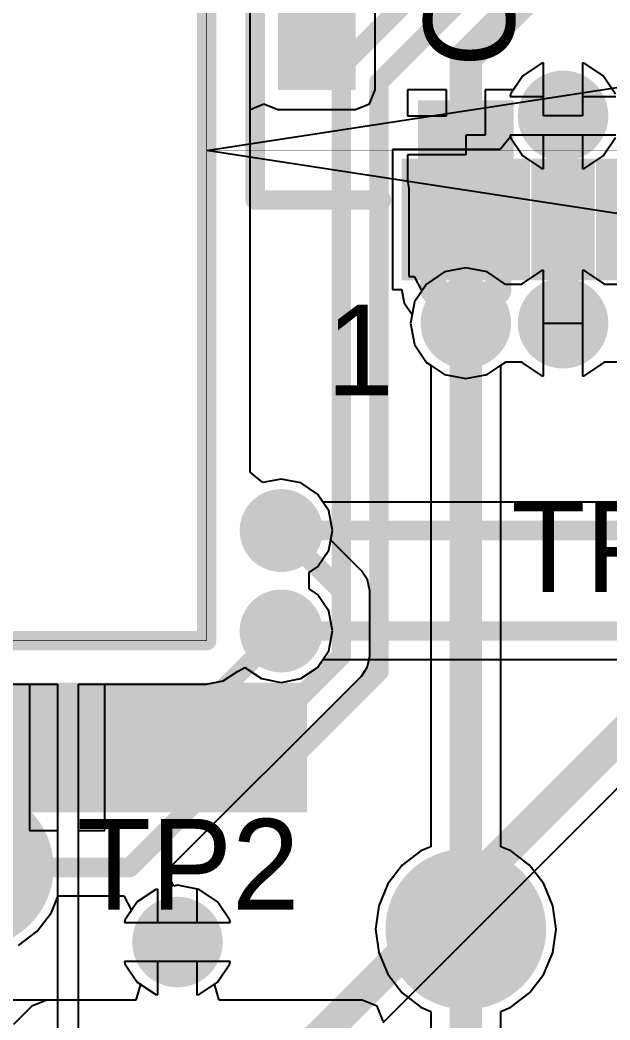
# Model space of a CAD drawing. Header units: millimetres. Extents: x 111 to 521, y 105 to 375.
# Drawn here: x 190.42 to 194.98, y 165.61 to 173.32 of the extents above; entities that cross this region are included whole.
import ezdxf

# ---------------------------------------------------------------- set-up
doc = ezdxf.new("R2010")
doc.units = ezdxf.units.MM
for name, color, linetype in [('BottomLayer', 5, 'Continuous'), ('BottomOverlay', 54, 'Continuous'), ('BottomPaste', 16, 'Continuous'), ('BottomSolder', 6, 'Continuous'), ('DrillDrawing', 1, 'Continuous'), ('KeepOutLayer', 6, 'Continuous'), ('MidLayer2', 76, 'Continuous'), ('MidLayer3', 90, 'Continuous'), ('MultiLayer', 9, 'Continuous'), ('TopLayer', 1, 'Continuous'), ('TopOverlay', 2, 'Continuous'), ('TopPaste', 8, 'Continuous'), ('TopSolder', 216, 'Continuous'), ('ViaHoleLayer', 16, 'Continuous')]:
    doc.layers.add(name, color=color, linetype=linetype)

msp = doc.modelspace()

# ---------------------------------------------------------------- linework, layer by layer
at = {"layer": 'BottomLayer'}
for p, q in [((192.19831512, 169.83399612), (192.19831512, 175.5984677)), ((194.44531596, 172.98839418), (194.30327916, 172.89348962)), ((194.46285974, 172.99188414), (194.44531596, 172.98839418)), ((194.46285974, 172.58390934), (194.46285974, 172.99188414)), ((194.78040292, 172.98839418), (194.76285914, 172.99188414)), ((194.76285914, 172.99188414), (194.76285914, 172.58390934)), ((194.92243972, 172.89348962), (194.78040292, 172.98839418)), ((194.30327916, 172.89348962), (194.23006366, 172.78391148)), ((194.99565776, 172.78390894), (194.92243972, 172.89348962)), ((193.71287902, 172.78391148), (193.41287962, 172.78391148)), ((193.41287962, 172.78391148), (193.41287962, 172.58391188)), ((193.71287902, 172.58391188), (193.71287902, 172.78391148)), ((194.23006366, 172.78391148), (194.01287842, 172.78391148)), ((194.01287842, 172.78391148), (194.01287842, 172.43391218)), ((193.41287962, 172.58391188), (193.71287902, 172.58391188)), ((194.76285914, 172.58390934), (194.46285974, 172.58390934)), ((194.01287842, 172.43391218), (193.86287872, 172.43391218)), ((193.86287872, 172.43391218), (193.86287872, 172.28391248)), ((193.86287872, 172.28391248), (193.41287962, 172.28391248)), ((193.41287962, 172.28391248), (193.41287962, 172.11371724)), ((193.41287962, 172.11371724), (193.41287708, 172.1137147)), ((193.41287708, 172.1137147), (193.41287962, 172.1137147)), ((193.41287962, 172.1137147), (193.41287708, 172.08391288)), ((193.41287708, 172.08391288), (193.42287706, 172.023913)), ((193.42287706, 172.023913), (193.42287706, 172.02391046)), ((193.42287706, 172.02391046), (193.4228796, 171.99410864)), ((193.4228796, 171.99410864), (193.42287706, 171.9941061)), ((193.42287706, 171.9941061), (193.4228796, 171.9941061)), ((193.4228796, 171.9941061), (193.4228796, 171.34391182)), ((193.4228796, 171.34391182), (193.46431462, 171.34391182)), ((193.46431462, 171.34391182), (193.52418242, 171.23190798)), ((193.52418242, 171.23190798), (193.46781982, 171.14755204)), ((193.46781982, 171.14755204), (193.43526972, 170.98391)), ((193.43526972, 170.98391), (193.46781982, 170.82026796)), ((194.46287752, 170.57593774), (194.46287752, 170.98391254)), ((194.46287752, 170.98391254), (194.76287692, 170.98391254)), ((194.76287692, 170.98391254), (194.76287692, 170.57593774)), ((193.46781982, 170.82026796), (193.56051458, 170.68153824)), ((193.56051458, 170.68153824), (193.6992443, 170.58884348)), ((194.02652838, 170.58884348), (194.1652581, 170.68153824)), ((194.1652581, 170.68153824), (194.1683696, 170.68619406)), ((194.1683696, 170.68619406), (194.29537214, 170.68619406)), ((194.29537214, 170.68619406), (194.30329694, 170.67433226)), ((194.9224575, 170.67433226), (194.93040262, 170.68622454)), ((194.93040262, 170.68622454), (195.05740516, 170.68622454)), ((194.30329694, 170.67433226), (194.44533374, 170.5794277)), ((194.7804207, 170.5794277), (194.9224575, 170.67433226)), ((193.6992443, 170.58884348), (193.86288634, 170.55629338)), ((193.86288634, 170.55629338), (194.02652838, 170.58884348)), ((194.44533374, 170.5794277), (194.46287752, 170.57593774)), ((194.76287692, 170.57593774), (194.7804207, 170.5794277)), ((192.29648866, 169.75342732), (192.19831512, 169.83399612)), ((192.43787776, 169.78155274), (192.29648866, 169.75342732)), ((192.59004662, 169.75128356), (192.43787776, 169.78155274)), ((192.71905068, 169.66508612), (192.59004662, 169.75128356)), ((192.76045268, 169.60312282), (192.71905068, 169.66508612)), ((195.92291524, 169.60312282), (192.76045268, 169.60312282)), ((192.71905068, 168.32774056), (192.76045268, 168.38970386)), ((192.76045268, 168.38970386), (195.93790124, 168.38970386)), ((191.99123908, 168.22401458), (192.10006284, 168.29672716)), ((192.10006284, 168.29672716), (192.10006538, 168.29672462)), ((192.10006538, 168.2967297), (192.1567023, 168.32773802)), ((192.10006538, 168.29672462), (192.10006538, 168.2967297)), ((192.1567023, 168.32773802), (192.15670484, 168.32774056)), ((192.15670484, 168.32774056), (192.15670738, 168.32774056)), ((192.15670738, 168.32774056), (192.2857089, 168.24154312)), ((192.59004662, 168.24154312), (192.71905068, 168.32774056)), ((191.86287002, 168.19847996), (191.99123908, 168.22401458)), ((192.2857089, 168.24154312), (192.43787776, 168.21127394)), ((192.43787776, 168.21127394), (192.59004662, 168.24154312)), ((184.95024986, 168.19847996), (190.4978791, 168.19847996)), ((190.4978791, 168.19847996), (190.4978791, 167.06891402)), ((191.07788048, 167.06891402), (191.07788048, 168.19847996)), ((191.07788048, 168.19847996), (191.86287002, 168.19847996)), ((190.4978791, 167.06891402), (190.7128774, 167.06891402)), ((190.7128774, 167.06891402), (190.7128774, 165.76139568)), ((190.87523674, 165.76139822), (190.87523674, 167.06891402)), ((190.87523674, 167.06891402), (191.07788048, 167.06891402)), ((191.47033588, 166.61339804), (191.32829908, 166.51849348)), ((191.48787966, 166.616888), (191.47033588, 166.61339804)), ((191.48787966, 166.3589129), (191.48787966, 166.616888)), ((191.80542284, 166.61339804), (191.78787906, 166.616888)), ((191.78787906, 166.616888), (191.78787906, 166.3589129)), ((191.94745964, 166.51849348), (191.80542284, 166.61339804)), ((191.32829908, 166.51849348), (191.23339452, 166.37645668)), ((192.0423642, 166.37645668), (191.94745964, 166.51849348)), ((191.23339452, 166.37645668), (191.22990456, 166.3589129)), ((191.22990456, 166.3589129), (191.48787966, 166.3589129)), ((191.78787906, 166.3589129), (192.04585416, 166.3589129)), ((192.04585416, 166.3589129), (192.0423642, 166.37645668)), ((192.04585416, 166.0589135), (191.22990456, 166.0589135)), ((191.22990456, 166.0589135), (191.23339452, 166.04136972)), ((192.0423642, 166.04136972), (192.04585416, 166.0589135)), ((191.23339452, 166.04136972), (191.32829908, 165.89933292)), ((191.94745964, 165.89933292), (192.0423642, 166.04136972)), ((191.32829908, 165.89933292), (191.35285326, 165.88292706)), ((191.92290546, 165.88292706), (191.94745964, 165.89933292)), ((191.35285326, 165.88292706), (191.3159877, 165.76139314)), ((191.95977102, 165.76139314), (191.92290546, 165.88292706)), ((190.7128774, 165.76139568), (189.3793012, 165.76139568)), ((190.87523928, 165.76139568), (190.87523674, 165.76139822)), ((191.3159877, 165.76139314), (190.87523928, 165.76139568)), ((193.06282444, 165.76139314), (191.95977102, 165.76139314)), ((193.1776299, 165.71383926), (193.06282444, 165.76139314)), ((193.22518378, 165.5990338), (193.1776299, 165.71383926))]:
    msp.add_line(p, q, dxfattribs=at)
for points, const_width in [([(194.47315944, 172.58390934, 1), (194.75255944, 172.58390934, 1)], 0.2794), ([(193.80037948, 171.68391114, 1), (193.92537796, 171.68391114, 1)], 0.12499848), ([(193.72318634, 170.98391, 1), (194.00258634, 170.98391, 1)], 0.2794), ([(194.47317722, 170.98391254, 1), (194.75257722, 170.98391254, 1)], 0.2794), ([(193.80037948, 170.98391762, 1), (193.92537796, 170.98391762, 1)], 0.12499848), ([(193.80037948, 170.98391762, 1), (193.92537796, 170.98391762, 1)], 0.12499848), ([(193.8003871, 170.98391, 1), (193.92538558, 170.98391, 1)], 0.12499848), ([(192.31287928, 169.3839132, 1), (192.56287624, 169.3839132, 1)], 0.2499995), ([(192.4003772, 169.3839132, 1), (192.47537832, 169.3839132, 1)], 0.07499858), ([(192.31287928, 168.60891348, 1), (192.56287624, 168.60891348, 1)], 0.2499995), ([(192.4003772, 168.60891348, 1), (192.47537832, 168.60891348, 1)], 0.07499858), ([(191.49817936, 166.2089132, 1), (191.77757936, 166.2089132, 1)], 0.2794)]:
    msp.add_lwpolyline(points, format="xyb", close=True, dxfattribs=dict(at, const_width=const_width))
for points, const_width in [([(193.86287872, 170.98391762), (193.86287872, 171.68391114)], 0.2499995), ([(193.86287872, 170.98391762), (193.86288634, 170.98391)], 0.2499995), ([(192.43787776, 169.3839132), (196.01371262, 169.3839132)], 0.1499997), ([(192.43787776, 168.60891348), (195.93790124, 168.60891348)], 0.1499997)]:
    msp.add_lwpolyline(points, dxfattribs=dict(at, const_width=const_width))
for points in [[(194.16287812, 172.23391258), (194.16287812, 172.63391178), (193.56287932, 172.23391258), (193.56287932, 172.63391178)], [(194.16287812, 171.48391154), (194.16287812, 171.88391074), (193.56287932, 171.48391154), (193.56287932, 171.88391074)], [(188.93787968, 167.20891374), (190.93788076, 167.20891374), (188.93787968, 168.20891174), (190.93788076, 168.20891174)], [(190.63787882, 167.20891374), (192.6378799, 167.20891374), (190.63787882, 168.20891174), (192.6378799, 168.20891174)]]:
    msp.add_solid(points, dxfattribs=at)
at = {"layer": 'BottomPaste'}
for points in [[(194.11287822, 172.28391248), (194.11287822, 172.58391188), (193.61287922, 172.28391248), (193.61287922, 172.58391188)], [(194.11287822, 171.53391144), (194.11287822, 171.83391084), (193.61287922, 171.53391144), (193.61287922, 171.83391084)]]:
    msp.add_solid(points, dxfattribs=at)
at = {"layer": 'BottomSolder'}
for points, const_width in [([(194.43816078, 172.58390934, 1), (194.7875581, 172.58390934, 1)], 0.34939986), ([(193.68818768, 170.98391, 1), (194.037585, 170.98391, 1)], 0.34939986), ([(194.43817856, 170.98391254, 1), (194.78757588, 170.98391254, 1)], 0.34939986), ([(192.27787808, 169.3839132, 1), (192.59787744, 169.3839132, 1)], 0.31999936), ([(192.27787808, 168.60891348, 1), (192.59787744, 168.60891348, 1)], 0.31999936), ([(191.4631807, 166.2089132, 1), (191.81257802, 166.2089132, 1)], 0.34939986)]:
    msp.add_lwpolyline(points, format="xyb", close=True, dxfattribs=dict(at, const_width=const_width))
for points in [[(194.23287798, 172.16391272), (194.23287798, 172.70391164), (193.49287946, 172.16391272), (193.49287946, 172.70391164)], [(194.23287798, 171.41391168), (194.23287798, 171.9539106), (193.49287946, 171.41391168), (193.49287946, 171.9539106)]]:
    msp.add_solid(points, dxfattribs=at)
at = {"layer": 'DrillDrawing'}
for p, q in [((191.86287256, 172.3168639), (195.1648751, 172.8248639)), ((195.1648751, 171.8088639), (191.86287256, 172.3168639))]:
    msp.add_line(p, q, dxfattribs=at)
at = {"layer": 'DrillDrawing', "const_width": 0.00379984}
for points in [[(191.86287256, 168.53393268), (191.86287256, 175.93392804)], [(191.86287256, 172.3168639), (198.21287764, 172.3168639)], [(180.51286478, 168.53393268), (191.86287256, 168.53393268)]]:
    msp.add_lwpolyline(points, dxfattribs=at)
at = {"layer": 'DrillDrawing'}
for points, const_width in [([(194.53665944, 172.58390934, 1), (194.68905944, 172.58390934, 1)], 0.1524), ([(191.8619226, 172.3168639, 1), (191.86382252, 172.3168639, 1)], 0.00189992), ([(193.78668634, 170.98391, 1), (193.93908634, 170.98391, 1)], 0.1524), ([(194.53667722, 170.98391254, 1), (194.68907722, 170.98391254, 1)], 0.1524), ([(192.38787786, 169.3839132, 1), (192.48787766, 169.3839132, 1)], 0.0999998), ([(192.38787786, 168.60891348, 1), (192.48787766, 168.60891348, 1)], 0.0999998), ([(191.8619226, 168.53393268, 1), (191.86382252, 168.53393268, 1)], 0.00189992), ([(191.8619226, 168.53393268, 1), (191.86382252, 168.53393268, 1)], 0.00189992), ([(191.56167936, 166.2089132, 1), (191.71407936, 166.2089132, 1)], 0.1524)]:
    msp.add_lwpolyline(points, format="xyb", close=True, dxfattribs=dict(at, const_width=const_width))
at = {"layer": 'KeepOutLayer', "const_width": 0.1499997}
for points in [[(191.86287002, 168.53392506), (191.86287002, 175.9339128)], [(180.51286986, 168.53392506), (191.86287002, 168.53392506)]]:
    msp.add_lwpolyline(points, dxfattribs=at)
at = {"layer": 'KeepOutLayer', "const_width": 0.07499858}
msp.add_lwpolyline([(191.82536946, 168.53392506, 1), (191.90037058, 168.53392506, 1)], format="xyb", close=True, dxfattribs=at)
msp.add_lwpolyline([(191.82536946, 168.53392506, 1), (191.90037058, 168.53392506, 1)], format="xyb", close=True, dxfattribs=at)
at = {"layer": 'MidLayer2'}
for p, q in [((192.19831512, 169.83399612), (192.19831512, 175.5984677)), ((194.44531596, 172.98839418), (194.30327916, 172.89348962)), ((194.46285974, 172.99188414), (194.44531596, 172.98839418)), ((194.46285974, 172.73390904), (194.46285974, 172.99188414)), ((194.78040292, 172.98839418), (194.76285914, 172.99188414)), ((194.76285914, 172.99188414), (194.76285914, 172.73390904)), ((194.92243972, 172.89348962), (194.78040292, 172.98839418)), ((194.30327916, 172.89348962), (194.2083746, 172.75145282)), ((195.01734428, 172.75145282), (194.92243972, 172.89348962)), ((194.2083746, 172.75145282), (194.20488464, 172.73390904)), ((194.20488464, 172.73390904), (194.46285974, 172.73390904)), ((194.76285914, 172.73390904), (195.02083424, 172.73390904)), ((194.46285974, 172.43390964), (194.20488464, 172.43390964)), ((194.20488464, 172.43390964), (194.2083746, 172.41636586)), ((194.2083746, 172.41636586), (194.30327916, 172.27432906)), ((194.46285974, 172.17593454), (194.46285974, 172.43390964)), ((195.02083424, 172.43390964), (194.76285914, 172.43390964)), ((194.76285914, 172.43390964), (194.76285914, 172.17593454)), ((194.92243972, 172.27432906), (195.01734428, 172.41636586)), ((194.30327916, 172.27432906), (194.44531596, 172.1794245)), ((194.78040292, 172.1794245), (194.92243972, 172.27432906)), ((194.44531596, 172.1794245), (194.46285974, 172.17593454)), ((194.76285914, 172.17593454), (194.78040292, 172.1794245)), ((193.6992443, 171.37897652), (193.56051458, 171.28628176)), ((193.86288634, 171.41152662), (193.6992443, 171.37897652)), ((194.02652838, 171.37897652), (193.86288634, 171.41152662)), ((194.1652581, 171.28628176), (194.02652838, 171.37897652)), ((194.44533374, 171.38839738), (194.30329694, 171.29349282)), ((194.46287752, 171.39188734), (194.44533374, 171.38839738)), ((194.46287752, 170.98391254), (194.46287752, 171.39188734)), ((194.7804207, 171.38839738), (194.76287692, 171.39188734)), ((194.76287692, 171.39188734), (194.76287692, 170.98391254)), ((194.9224575, 171.29349282), (194.7804207, 171.38839738)), ((193.56051458, 171.28628176), (193.46781982, 171.14755204)), ((194.16836706, 171.28162848), (194.1652581, 171.28628176)), ((194.2953696, 171.28162848), (194.16836706, 171.28162848)), ((194.30329694, 171.29349282), (194.2953696, 171.28162848)), ((194.93040516, 171.281598), (194.9224575, 171.29349282)), ((195.0574077, 171.281598), (194.93040516, 171.281598)), ((193.46781982, 171.14755204), (193.43526972, 170.98391)), ((193.43526972, 170.98391), (193.46781982, 170.82026796)), ((194.46287752, 170.57593774), (194.46287752, 170.98391254)), ((194.76287692, 170.98391254), (194.76287692, 170.57593774)), ((193.46781982, 170.82026796), (193.56051458, 170.68153824)), ((193.56051458, 170.68153824), (193.6992443, 170.58884348)), ((194.02652838, 170.58884348), (194.1652581, 170.68153824)), ((194.1652581, 170.68153824), (194.1683696, 170.68619406)), ((194.1683696, 170.68619406), (194.29537214, 170.68619406)), ((194.29537214, 170.68619406), (194.30329694, 170.67433226)), ((194.9224575, 170.67433226), (194.93040262, 170.68622454)), ((194.93040262, 170.68622454), (195.05740516, 170.68622454)), ((194.30329694, 170.67433226), (194.44533374, 170.5794277)), ((194.7804207, 170.5794277), (194.9224575, 170.67433226)), ((193.6992443, 170.58884348), (193.86288634, 170.55629338)), ((193.86288634, 170.55629338), (194.02652838, 170.58884348)), ((194.44533374, 170.5794277), (194.46287752, 170.57593774)), ((194.76287692, 170.57593774), (194.7804207, 170.5794277)), ((192.29648866, 169.75342732), (192.19831512, 169.83399612)), ((192.43787776, 169.78155274), (192.29648866, 169.75342732)), ((192.59004662, 169.75128356), (192.43787776, 169.78155274)), ((192.71905068, 169.66508612), (192.59004662, 169.75128356)), ((192.80524812, 169.53608206), (192.71905068, 169.66508612)), ((192.8355173, 169.3839132), (192.80524812, 169.53608206)), ((192.80524812, 169.23174434), (192.8355173, 169.3839132)), ((192.71905068, 169.10274028), (192.80524812, 169.23174434)), ((192.65495632, 169.05991334), (192.71905068, 169.10274028)), ((192.65495632, 168.93291334), (192.65495632, 169.05991334)), ((192.71905068, 168.8900864), (192.65495632, 168.93291334)), ((192.80524812, 168.76108234), (192.71905068, 168.8900864)), ((192.8355173, 168.60891348), (192.80524812, 168.76108234)), ((192.80524812, 168.45674462), (192.8355173, 168.60891348)), ((192.71905068, 168.32774056), (192.80524812, 168.45674462)), ((191.99123908, 168.22401458), (192.10006284, 168.29672716)), ((192.10006284, 168.29672716), (192.10006538, 168.29672462)), ((192.10006538, 168.2967297), (192.1567023, 168.32773802)), ((192.10006538, 168.29672462), (192.10006538, 168.2967297)), ((192.1567023, 168.32773802), (192.15670484, 168.32774056)), ((192.15670484, 168.32774056), (192.15670738, 168.32774056)), ((192.15670738, 168.32774056), (192.2857089, 168.24154312)), ((192.59004662, 168.24154312), (192.71905068, 168.32774056)), ((191.86287002, 168.19847996), (191.99123908, 168.22401458)), ((192.2857089, 168.24154312), (192.43787776, 168.21127394)), ((192.43787776, 168.21127394), (192.59004662, 168.24154312)), ((180.8483175, 168.19847996), (190.7128774, 168.19847996)), ((190.7128774, 168.19847996), (190.7128774, 164.94772446)), ((190.87523674, 165.28935446), (190.87523674, 168.19847996)), ((190.87523674, 168.19847996), (191.86287002, 168.19847996)), ((191.47033588, 166.61339804), (191.32829908, 166.51849348)), ((191.48787966, 166.616888), (191.47033588, 166.61339804)), ((191.48787966, 166.3589129), (191.48787966, 166.616888)), ((191.80542284, 166.61339804), (191.78787906, 166.616888)), ((191.78787906, 166.616888), (191.78787906, 166.3589129)), ((191.94745964, 166.51849348), (191.80542284, 166.61339804)), ((191.32829908, 166.51849348), (191.23339452, 166.37645668)), ((192.0423642, 166.37645668), (191.94745964, 166.51849348)), ((191.23339452, 166.37645668), (191.22990456, 166.3589129)), ((191.22990456, 166.3589129), (191.48787966, 166.3589129)), ((191.78787906, 166.3589129), (192.04585416, 166.3589129)), ((192.04585416, 166.3589129), (192.0423642, 166.37645668)), ((191.48787966, 166.0589135), (191.22990456, 166.0589135)), ((191.22990456, 166.0589135), (191.23339452, 166.04136972)), ((191.48787966, 165.8009384), (191.48787966, 166.0589135)), ((192.04585416, 166.0589135), (191.78787906, 166.0589135)), ((191.78787906, 166.0589135), (191.78787906, 165.8009384)), ((192.0423642, 166.04136972), (192.04585416, 166.0589135)), ((191.23339452, 166.04136972), (191.32829908, 165.89933292)), ((191.94745964, 165.89933292), (192.0423642, 166.04136972)), ((191.32829908, 165.89933292), (191.47033588, 165.80442836)), ((191.80542284, 165.80442836), (191.94745964, 165.89933292)), ((191.47033588, 165.80442836), (191.48787966, 165.8009384)), ((191.78787906, 165.8009384), (191.80542284, 165.80442836))]:
    msp.add_line(p, q, dxfattribs=at)
for points, const_width in [([(194.47315944, 172.58390934, 1), (194.75255944, 172.58390934, 1)], 0.2794), ([(193.72318634, 170.98391, 1), (194.00258634, 170.98391, 1)], 0.2794), ([(194.47317722, 170.98391254, 1), (194.75257722, 170.98391254, 1)], 0.2794), ([(192.31287928, 169.3839132, 1), (192.56287624, 169.3839132, 1)], 0.2499995), ([(192.31287928, 168.60891348, 1), (192.56287624, 168.60891348, 1)], 0.2499995), ([(191.49817936, 166.2089132, 1), (191.77757936, 166.2089132, 1)], 0.2794)]:
    msp.add_lwpolyline(points, format="xyb", close=True, dxfattribs=dict(at, const_width=const_width))
at = {"layer": 'MidLayer3'}
msp.add_line((193.22518378, 165.58911256), (195.55395484, 167.91788616), dxfattribs=at)
for points, const_width in [([(192.9028781, 172.96412194), (194.59767024, 174.65891408)], 0.1499997), ([(193.19287752, 172.84400026), (194.71137334, 174.36249608)], 0.1499997), ([(193.86288634, 173.03317946), (194.34801618, 173.5183093)], 0.2499995), ([(193.86288634, 170.98391), (193.86288634, 173.03317946)], 0.2499995), ([(192.9028781, 168.41630528), (192.9028781, 172.96412194)], 0.1499997), ([(193.19287752, 168.2961836), (193.19287752, 172.84400026)], 0.1499997), ([(192.19548556, 167.70891274), (192.9028781, 168.41630528)], 0.1499997), ([(192.31560724, 167.41891332), (193.19287752, 168.2961836)], 0.1499997), ([(192.08787846, 164.83391468), (195.36290874, 168.10894496)], 0.2499995), ([(187.01287972, 167.70891274), (192.19548556, 167.70891274)], 0.1499997), ([(187.1330014, 167.41891332), (192.31560724, 167.41891332)], 0.1499997)]:
    msp.add_lwpolyline(points, dxfattribs=dict(at, const_width=const_width))
for points, const_width in [([(193.8003871, 173.03317946, 1), (193.92538558, 173.03317946, 1)], 0.12499848), ([(193.8003871, 173.03317946, 1), (193.92538558, 173.03317946, 1)], 0.12499848), ([(192.86537754, 172.96412194, 1), (192.94037866, 172.96412194, 1)], 0.07499858), ([(192.86537754, 172.96412194, 1), (192.94037866, 172.96412194, 1)], 0.07499858), ([(193.15537696, 172.84400026, 1), (193.23037808, 172.84400026, 1)], 0.07499858), ([(193.15537696, 172.84400026, 1), (193.23037808, 172.84400026, 1)], 0.07499858), ([(194.47315944, 172.58390934, 1), (194.75255944, 172.58390934, 1)], 0.2794), ([(193.72318634, 170.98391, 1), (194.00258634, 170.98391, 1)], 0.2794), ([(194.47317722, 170.98391254, 1), (194.75257722, 170.98391254, 1)], 0.2794), ([(193.8003871, 170.98391, 1), (193.92538558, 170.98391, 1)], 0.12499848), ([(192.31287928, 169.3839132, 1), (192.56287624, 169.3839132, 1)], 0.2499995), ([(192.31287928, 168.60891348, 1), (192.56287624, 168.60891348, 1)], 0.2499995), ([(192.86537754, 168.41630528, 1), (192.94037866, 168.41630528, 1)], 0.07499858), ([(192.86537754, 168.41630528, 1), (192.94037866, 168.41630528, 1)], 0.07499858), ([(193.15537696, 168.2961836, 1), (193.23037808, 168.2961836, 1)], 0.07499858), ([(193.15537696, 168.2961836, 1), (193.23037808, 168.2961836, 1)], 0.07499858), ([(192.157985, 167.70891274, 1), (192.23298612, 167.70891274, 1)], 0.07499858), ([(192.157985, 167.70891274, 1), (192.23298612, 167.70891274, 1)], 0.07499858), ([(192.27810668, 167.41891332, 1), (192.3531078, 167.41891332, 1)], 0.07499858), ([(192.27810668, 167.41891332, 1), (192.3531078, 167.41891332, 1)], 0.07499858), ([(191.49817936, 166.2089132, 1), (191.77757936, 166.2089132, 1)], 0.2794)]:
    msp.add_lwpolyline(points, format="xyb", close=True, dxfattribs=dict(at, const_width=const_width))
at = {"layer": 'MultiLayer'}
for points, const_width in [([(194.47315944, 172.58390934, 1), (194.75255944, 172.58390934, 1)], 0.2794), ([(193.72318634, 170.98391, 1), (194.00258634, 170.98391, 1)], 0.2794), ([(194.47317722, 170.98391254, 1), (194.75257722, 170.98391254, 1)], 0.2794), ([(192.31287928, 169.3839132, 1), (192.56287624, 169.3839132, 1)], 0.2499995), ([(192.31287928, 168.60891348, 1), (192.56287624, 168.60891348, 1)], 0.2499995), ([(191.49817936, 166.2089132, 1), (191.77757936, 166.2089132, 1)], 0.2794)]:
    msp.add_lwpolyline(points, format="xyb", close=True, dxfattribs=dict(at, const_width=const_width))
at = {"layer": 'TopLayer'}
for p, q in [((193.1644346, 172.78386576), (193.1644346, 175.38386564)), ((194.44531596, 172.98839418), (194.30327916, 172.89348962)), ((194.46285974, 172.99188414), (194.44531596, 172.98839418)), ((194.46285974, 172.73390904), (194.46285974, 172.99188414)), ((194.78040292, 172.98839418), (194.76285914, 172.99188414)), ((194.76285914, 172.99188414), (194.76285914, 172.73390904)), ((194.92243972, 172.89348962), (194.78040292, 172.98839418)), ((194.30327916, 172.89348962), (194.2083746, 172.75145282)), ((195.01734428, 172.75145282), (194.92243972, 172.89348962)), ((193.12005064, 172.67671586), (193.1644346, 172.78386576)), ((194.2083746, 172.75145282), (194.20488464, 172.73390904)), ((194.20488464, 172.73390904), (194.46285974, 172.73390904)), ((194.76285914, 172.73390904), (195.02083424, 172.73390904)), ((192.19831512, 172.63221252), (192.30575204, 172.67671586)), ((192.19831512, 169.83399612), (192.19831512, 172.63221252)), ((192.30575204, 172.67671586), (192.4128994, 172.6323319)), ((192.4128994, 172.6323319), (193.01290074, 172.6323319)), ((193.01290074, 172.6323319), (193.12005064, 172.67671586)), ((194.20723668, 172.4220834), (194.12666788, 172.32390986)), ((195.02083424, 172.43390964), (194.20488464, 172.43390964)), ((194.20488464, 172.43390964), (194.20723668, 172.4220834)), ((194.12666788, 172.32390986), (193.29788112, 172.32390986)), ((193.29788112, 172.32390986), (193.29788112, 171.24391202)), ((193.29788112, 171.24391202), (193.36817816, 171.24391202)), ((193.36817816, 171.24391202), (193.36817816, 171.23391712)), ((193.36817816, 171.23391712), (193.38680398, 171.1402724)), ((193.38680398, 171.1402724), (193.43984934, 171.06088724)), ((193.4488003, 171.05193628), (193.43526972, 170.98391)), ((193.43984934, 171.06088724), (193.4488003, 171.05193628)), ((193.43526972, 170.98391), (193.46781982, 170.82026796)), ((194.46287752, 170.57593774), (194.46287752, 170.98391254)), ((194.46287752, 170.98391254), (194.76287692, 170.98391254)), ((194.76287692, 170.98391254), (194.76287692, 170.57593774)), ((193.46781982, 170.82026796), (193.56051458, 170.68153824)), ((193.56051458, 170.68153824), (193.59269638, 170.6600346)), ((194.1330763, 170.6600346), (194.1652581, 170.68153824)), ((194.1652581, 170.68153824), (194.1683696, 170.68619406)), ((194.1683696, 170.68619406), (194.29537214, 170.68619406)), ((194.29537214, 170.68619406), (194.30329694, 170.67433226)), ((194.9224575, 170.67433226), (194.93040262, 170.68622454)), ((194.93040262, 170.68622454), (195.05740516, 170.68622454)), ((193.59269638, 170.6600346), (193.59269638, 166.9438495)), ((194.1330763, 166.94384188), (194.1330763, 170.6600346)), ((194.30329694, 170.67433226), (194.44533374, 170.5794277)), ((194.7804207, 170.5794277), (194.9224575, 170.67433226)), ((194.44533374, 170.5794277), (194.46287752, 170.57593774)), ((194.76287692, 170.57593774), (194.7804207, 170.5794277)), ((192.29648866, 169.75342732), (192.19831512, 169.83399612)), ((192.43787776, 169.78155274), (192.29648866, 169.75342732)), ((192.59004662, 169.75128356), (192.43787776, 169.78155274)), ((192.71905068, 169.66508612), (192.59004662, 169.75128356)), ((192.80524812, 169.53608206), (192.71905068, 169.66508612)), ((192.8355173, 169.3839132), (192.80524812, 169.53608206)), ((192.82097834, 169.31082216), (192.8355173, 169.3839132)), ((193.0578816, 169.0739189), (192.82097834, 169.31082216)), ((193.10540246, 169.00280144), (193.0578816, 169.0739189)), ((193.12208772, 168.91891286), (193.10540246, 169.00280144)), ((193.12208772, 168.41630528), (193.12208772, 168.91891286)), ((193.10540246, 168.3324167), (193.12208772, 168.41630528)), ((193.0578816, 168.26129924), (193.10540246, 168.3324167)), ((191.54967278, 166.75309296), (193.0578816, 168.26129924)), ((193.5149038, 166.91162452), (193.37076642, 166.8010253)), ((193.59269638, 166.9438495), (193.5149038, 166.91162452)), ((194.21085364, 166.91162452), (194.1330763, 166.94384188)), ((194.35499102, 166.8010253), (194.21085364, 166.91162452)), ((191.60954058, 166.64108912), (191.54967278, 166.75309296)), ((193.37076642, 166.8010253), (193.2601672, 166.65688792)), ((194.46559024, 166.65688792), (194.35499102, 166.8010253)), ((191.63787936, 166.64672538), (191.60954058, 166.64108912)), ((191.80542284, 166.61339804), (191.63787936, 166.64672538)), ((191.94745964, 166.51849348), (191.80542284, 166.61339804)), ((193.2601672, 166.65688792), (193.19063978, 166.48903964)), ((194.53511766, 166.48903964), (194.46559024, 166.65688792)), ((190.66559022, 166.4359384), (190.71892768, 166.5647037)), ((190.71892768, 166.5647037), (191.22446896, 166.5647037)), ((191.22446896, 166.5647037), (191.28433676, 166.45269986)), ((192.0423642, 166.37645668), (191.94745964, 166.51849348)), ((190.554991, 166.29180102), (190.66559022, 166.4359384)), ((191.28433676, 166.45269986), (191.23339452, 166.37645668)), ((193.19063978, 166.48903964), (193.16692634, 166.308913)), ((194.5588311, 166.308913), (194.53511766, 166.48903964)), ((191.23339452, 166.37645668), (191.22990456, 166.3589129)), ((191.22990456, 166.3589129), (192.04585416, 166.3589129)), ((192.04585416, 166.3589129), (192.0423642, 166.37645668)), ((190.41085616, 166.1812018), (190.554991, 166.29180102)), ((193.16692634, 166.308913), (193.19063978, 166.12878636)), ((194.53511766, 166.12878636), (194.5588311, 166.308913)), ((193.19063978, 166.12878636), (193.2601672, 165.96093808)), ((194.46559024, 165.96093808), (194.53511766, 166.12878636)), ((192.04585416, 166.0589135), (191.22990456, 166.0589135)), ((191.22990456, 166.0589135), (191.23339452, 166.04136972)), ((192.0423642, 166.04136972), (192.04585416, 166.0589135)), ((191.23339452, 166.04136972), (191.32829908, 165.89933292)), ((191.94745964, 165.89933292), (192.0423642, 166.04136972)), ((191.32829908, 165.89933292), (191.35285326, 165.88292706)), ((191.92290546, 165.88292706), (191.94745964, 165.89933292)), ((193.2601672, 165.96093808), (193.37076642, 165.8168007)), ((194.35499102, 165.8168007), (194.46559024, 165.96093808)), ((191.35285326, 165.88292706), (191.31598516, 165.76139568)), ((191.95977102, 165.76139314), (191.92290546, 165.88292706)), ((190.62930124, 165.76139568), (190.51449578, 165.7138418)), ((191.31598516, 165.76139568), (190.62930124, 165.76139568)), ((193.06282444, 165.76139314), (191.95977102, 165.76139314)), ((193.1776299, 165.71383926), (193.06282444, 165.76139314)), ((193.37076642, 165.8168007), (193.5149038, 165.70620148)), ((194.21085364, 165.70620148), (194.35499102, 165.8168007)), ((190.51449578, 165.7138418), (190.37307366, 165.57241968)), ((193.22518378, 165.5990338), (193.1776299, 165.71383926)), ((193.5149038, 165.70620148), (193.59269638, 165.6739765)), ((193.59269638, 165.6739765), (193.59269638, 163.89627114)), ((194.1330763, 165.67398412), (194.21085364, 165.70620148)), ((194.1330763, 163.89627114), (194.1330763, 165.67398412))]:
    msp.add_line(p, q, dxfattribs=at)
for points, const_width in [([(194.47315944, 172.58390934, 1), (194.75255944, 172.58390934, 1)], 0.2794), ([(194.56285954, 172.58390934, 1), (194.66285934, 172.58390934, 1)], 0.0999998), ([(193.56287932, 171.78391094, 1), (193.66287912, 171.78391094, 1)], 0.0999998), ([(194.06290372, 171.78391094, 1), (194.16290352, 171.78391094, 1)], 0.0999998), ([(194.56285954, 171.78391094, 1), (194.66285934, 171.78391094, 1)], 0.0999998), ([(194.56287732, 171.78391094, 1), (194.66287712, 171.78391094, 1)], 0.0999998), ([(193.56287932, 171.23391712, 1), (193.66287912, 171.23391712, 1)], 0.0999998), ([(193.56287932, 171.23391712, 1), (193.66287912, 171.23391712, 1)], 0.0999998), ([(194.06290372, 171.23391712, 1), (194.16290352, 171.23391712, 1)], 0.0999998), ([(194.06290372, 171.23391712, 1), (194.16290352, 171.23391712, 1)], 0.0999998), ([(193.72318634, 170.98391, 1), (194.00258634, 170.98391, 1)], 0.2794), ([(194.47317722, 170.98391254, 1), (194.75257722, 170.98391254, 1)], 0.2794), ([(193.8003871, 170.98391, 1), (193.92538558, 170.98391, 1)], 0.12499848), ([(193.81288644, 170.98391, 1), (193.91288624, 170.98391, 1)], 0.0999998), ([(193.8128966, 170.98391, 1), (193.9128964, 170.98391, 1)], 0.0999998), ([(194.56287732, 170.98391254, 1), (194.66287712, 170.98391254, 1)], 0.0999998), ([(192.31287928, 169.3839132, 1), (192.56287624, 169.3839132, 1)], 0.2499995), ([(192.4003772, 169.3839132, 1), (192.47537832, 169.3839132, 1)], 0.07499858), ([(192.86537754, 168.91891286, 1), (192.94037866, 168.91891286, 1)], 0.07499858), ([(192.86537754, 168.91891286, 1), (192.94037866, 168.91891286, 1)], 0.07499858), ([(192.31287928, 168.60891348, 1), (192.56287624, 168.60891348, 1)], 0.2499995), ([(192.4003772, 168.60891348, 1), (192.47537832, 168.60891348, 1)], 0.07499858), ([(192.86537754, 168.41630528, 1), (192.94037866, 168.41630528, 1)], 0.07499858), ([(192.86537754, 168.41630528, 1), (192.94037866, 168.41630528, 1)], 0.07499858), ([(191.50037646, 167.70891274, 1), (191.57537758, 167.70891274, 1)], 0.07499858), ([(191.50037646, 167.70891274, 1), (191.57537758, 167.70891274, 1)], 0.07499858), ([(189.78787798, 166.78391332, 1), (190.33787942, 166.78391332, 1)], 0.5499989), ([(191.23298558, 166.78391332, 1), (191.3079867, 166.78391332, 1)], 0.07499858), ([(191.23298558, 166.78391332, 1), (191.3079867, 166.78391332, 1)], 0.07499858), ([(193.587878, 166.308913, 1), (194.13787944, 166.308913, 1)], 0.5499989), ([(191.49817936, 166.2089132, 1), (191.77757936, 166.2089132, 1)], 0.2794)]:
    msp.add_lwpolyline(points, format="xyb", close=True, dxfattribs=dict(at, const_width=const_width))
for points, const_width in [([(194.61285944, 171.78391094), (194.61285944, 172.58390934)], 0.1999996), ([(193.61287922, 171.23391712), (193.61287922, 171.78391094)], 0.1999996), ([(194.11290362, 171.23391712), (194.11290362, 171.78391094)], 0.1999996), ([(194.61287722, 170.98391254), (194.61287722, 171.78391094)], 0.1999996), ([(193.61287922, 171.23391712), (193.86288634, 170.98391)], 0.1999996), ([(193.8628965, 170.98391), (194.11290362, 171.23391712)], 0.1999996), ([(193.86288634, 162.5589205), (193.86288634, 170.98391)], 0.2499995), ([(192.43787776, 169.3839132), (192.9028781, 168.91891286)], 0.1499997), ([(192.9028781, 168.41630528), (192.9028781, 168.91891286)], 0.1499997), ([(191.53787702, 167.70891274), (192.43787776, 168.60891348)], 0.1499997), ([(191.27048614, 166.78391332), (192.9028781, 168.41630528)], 0.1499997), ([(188.43787814, 167.70891274), (191.53787702, 167.70891274)], 0.1499997), ([(190.0628787, 166.78391332), (191.27048614, 166.78391332)], 0.1499997)]:
    msp.add_lwpolyline(points, dxfattribs=dict(at, const_width=const_width))
for points in [[(193.01290074, 175.38386564), (192.41290194, 175.38386564), (193.01290074, 172.78386576), (192.41290194, 172.78386576)], [(193.7878776, 172.18391014), (193.43788084, 172.18391014), (193.7878776, 171.38391174), (193.43788084, 171.38391174)], [(194.2878766, 172.18391014), (193.93787984, 172.18391014), (194.2878766, 171.38391174), (193.93787984, 171.38391174)], [(194.78787814, 172.18391014), (194.43788138, 172.18391014), (194.78787814, 171.38391174), (194.43788138, 171.38391174)], [(195.28787714, 172.18391014), (194.93788038, 172.18391014), (195.28787714, 171.38391174), (194.93788038, 171.38391174)]]:
    msp.add_solid(points, dxfattribs=at)
at = {"layer": 'TopOverlay', "const_width": 0.1499997}
for points in [[(192.23787816, 171.93391064), (192.23787816, 175.55891228)], [(192.23787816, 171.93391064), (193.21287748, 171.93391064)]]:
    msp.add_lwpolyline(points, dxfattribs=at)
at = {"layer": 'TopOverlay', "const_width": 0.07499858}
for points in [[(192.2003776, 171.93391064, 1), (192.27537872, 171.93391064, 1)], [(192.2003776, 171.93391064, 1), (192.27537872, 171.93391064, 1)], [(193.17537692, 171.93391064, 1), (193.25037804, 171.93391064, 1)]]:
    msp.add_lwpolyline(points, format="xyb", close=True, dxfattribs=at)
at = {"layer": 'TopPaste'}
for points in [[(193.7378777, 172.13391024), (193.48788074, 172.13391024), (193.7378777, 171.43391164), (193.48788074, 171.43391164)], [(194.2378767, 172.13391024), (193.98787974, 172.13391024), (194.2378767, 171.43391164), (193.98787974, 171.43391164)], [(194.73787824, 172.13391024), (194.48788128, 172.13391024), (194.73787824, 171.43391164), (194.48788128, 171.43391164)]]:
    msp.add_solid(points, dxfattribs=at)
at = {"layer": 'TopSolder'}
for points, const_width in [([(194.43816078, 172.58390934, 1), (194.7875581, 172.58390934, 1)], 0.34939986), ([(193.68818768, 170.98391, 1), (194.037585, 170.98391, 1)], 0.34939986), ([(194.43817856, 170.98391254, 1), (194.78757588, 170.98391254, 1)], 0.34939986), ([(192.27787808, 169.3839132, 1), (192.59787744, 169.3839132, 1)], 0.31999936), ([(192.27787808, 168.60891348, 1), (192.59787744, 168.60891348, 1)], 0.31999936), ([(189.75287932, 166.78391332, 1), (190.37287808, 166.78391332, 1)], 0.61999876), ([(193.55287934, 166.308913, 1), (194.1728781, 166.308913, 1)], 0.61999876), ([(191.4631807, 166.2089132, 1), (191.81257802, 166.2089132, 1)], 0.34939986)]:
    msp.add_lwpolyline(points, format="xyb", close=True, dxfattribs=dict(at, const_width=const_width))
for points in [[(193.85787746, 172.25391), (193.36788098, 172.25391), (193.85787746, 171.31391188), (193.36788098, 171.31391188)], [(194.35787646, 172.25391), (193.86787998, 172.25391), (194.35787646, 171.31391188), (193.86787998, 171.31391188)], [(194.857878, 172.25391), (194.36788152, 172.25391), (194.857878, 171.31391188), (194.36788152, 171.31391188)], [(195.357877, 172.25391), (194.86788052, 172.25391), (195.357877, 171.31391188), (194.86788052, 171.31391188)]]:
    msp.add_solid(points, dxfattribs=at)
at = {"layer": 'ViaHoleLayer'}
for points, const_width in [([(194.53665944, 172.58390934, 1), (194.68905944, 172.58390934, 1)], 0.1524), ([(193.78668634, 170.98391, 1), (193.93908634, 170.98391, 1)], 0.1524), ([(194.53667722, 170.98391254, 1), (194.68907722, 170.98391254, 1)], 0.1524), ([(192.38787786, 169.3839132, 1), (192.48787766, 169.3839132, 1)], 0.0999998), ([(192.38787786, 168.60891348, 1), (192.48787766, 168.60891348, 1)], 0.0999998), ([(191.56167936, 166.2089132, 1), (191.71407936, 166.2089132, 1)], 0.1524)]:
    msp.add_lwpolyline(points, format="xyb", close=True, dxfattribs=dict(at, const_width=const_width))

# ---------------------------------------------------------------- texts
at = {"layer": 'BottomOverlay', "text_generation_flag": 2}
msp.add_text('C20', height=0.7000011399999999, rotation=270, dxfattribs=at).set_placement((193.5378781, 172.9589124))
at = {"layer": 'TopOverlay'}
for s, p in [('1', (192.78788214, 170.42783796)), ('TP3', (194.21287802, 168.90891288)), ('TP2', (190.86287964, 166.4589127))]:
    msp.add_text(s, height=0.7000011399999999, rotation=360, dxfattribs=at).set_placement(p)

doc.saveas('drawing.dxf')
